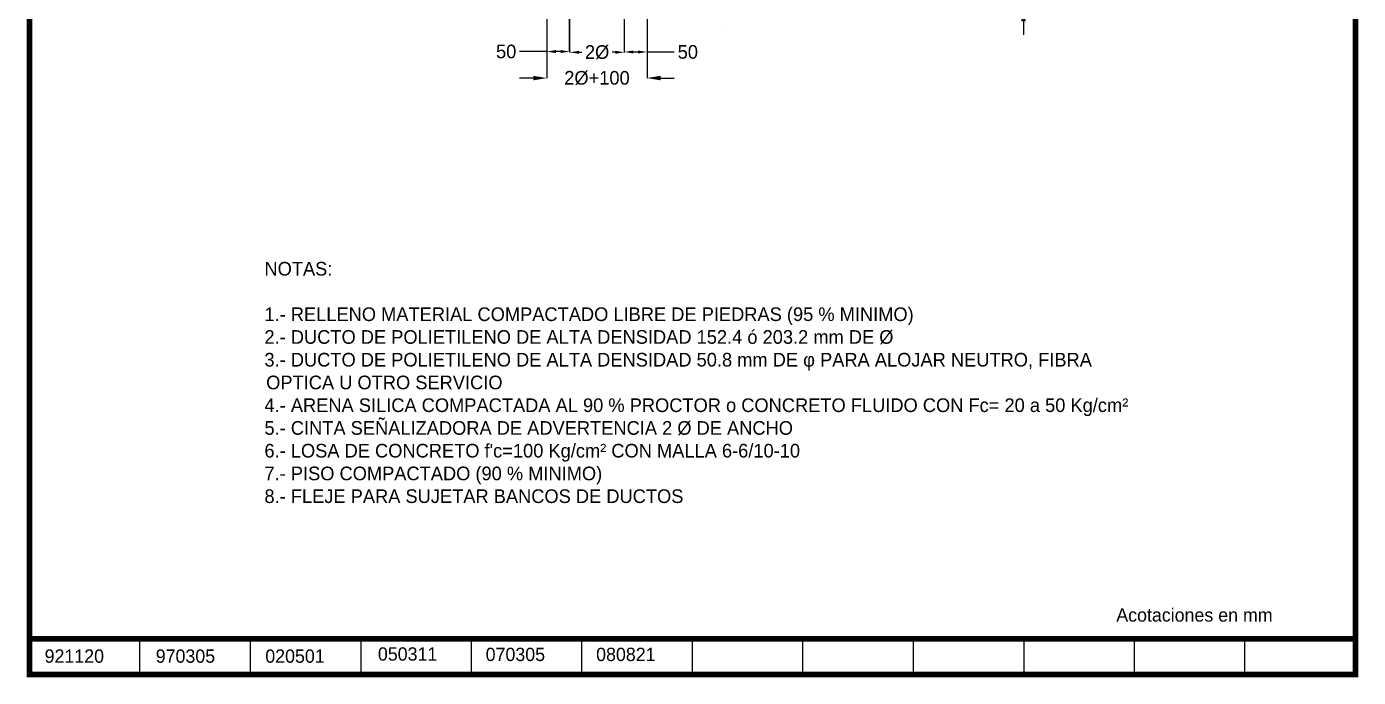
# Model space of a CAD drawing. Header units: inches. Extents: x -1525 to 1401, y 94 to 4201.
# Drawn here: x -1525 to 1401, y 94 to 1525 of the extents above; entities that cross this region are included whole.
import ezdxf

# ---------------------------------------------------------------- set-up
doc = ezdxf.new("R2010")
doc.units = ezdxf.units.IN
doc.header["$MEASUREMENT"] = 0
doc.layers.get('0').update_dxf_attribs({"color": 3})
doc.layers.get('Defpoints').update_dxf_attribs({"color": 50})
for name, color, linetype in [('Cinta', 52, 'Continuous'), ('Dimensiones', 7, 'Continuous'), ('Marco', 7, 'Continuous'), ('Textos', 7, 'Continuous')]:
    doc.layers.add(name, color=color, linetype=linetype)
doc.styles.get("Standard").update_dxf_attribs({"font": ''})
doc.styles.get('Standard').set_extended_font_data('Zurich Ex BT')
doc.dimstyles.get("Standard").update_dxf_attribs({"dimtxt": 9, "dimasz": 30, "dimexe": 0.18, "dimexo": 0.0625, "dimgap": 2, "dimtad": 0, "dimtih": 1, "dimtoh": 1, "dimdec": 0, "dimzin": 0, "dimdsep": 46, "dimtxsty": 'Standard', "dimcen": 0.09, "dimadec": 0, "dimazin": 0, "dimtfac": 1, "dimtdec": 0, "dimtofl": 0, "dimtmove": 0, "dimatfit": 3, "dimfxl": 0, "dimtolj": 1, "dimtzin": 0, "dimarcsym": 0})

# ---------------------------------------------------------------- blocks, each defined once
blk = doc.blocks.new('FECHA')
for s, p in [('921120', (14.8, 11.5)), ('970305', (123.3, 11.5)), ('020501', (230.3, 11.5))]:
    blk.add_text(s, height=13).set_placement(p)
blk = doc.blocks.new('*D4')
at = {"layer": 'Defpoints', "color": 0}
for p in [(13.5, 1616.3), (-161.8, 1566.3), (665.5, 1566.3)]:
    blk.add_point(p, dxfattribs=at)
at = {"layer": 'Dimensiones', "color": 0, "lineweight": -2}
for p, q in [((665.5, 1646.3), (665.5, 1676.3)), ((13.5, 1616.3), (665.7, 1616.3)), ((-161.7, 1566.3), (665.7, 1566.3)), ((665.5, 1536.3), (665.5, 1506.3))]:
    blk.add_line(p, q, dxfattribs=at)
at = {"layer": 'Dimensiones', "color": 0}
for points in [[(660.5, 1646.3), (670.5, 1646.3), (665.5, 1616.3)], [(660.5, 1536.3), (670.5, 1536.3), (665.5, 1566.3)]]:
    blk.add_solid(points, dxfattribs=at)
at = {"layer": 'Dimensiones', "color": 0, "insert": (665.5, 1591.3), "char_height": 30, "attachment_point": 5}
blk.add_mtext('\\A1;50', dxfattribs=at)
blk = doc.blocks.new('*D5')
at = {"layer": 'Defpoints', "color": 0}
for p in [(-211.7, 1636.5), (-161.8, 1636.5), (-211.7, 1468.8)]:
    blk.add_point(p, dxfattribs=at)
at = {"layer": 'Dimensiones', "color": 0, "lineweight": -2}
for p, q in [((-211.7, 1636.5), (-211.7, 1468.6)), ((-161.8, 1636.5), (-161.8, 1468.6)), ((-191.7, 1468.8), (-181.8, 1468.8)), ((-161.8, 1468.8), (-101.8, 1468.8))]:
    blk.add_line(p, q, dxfattribs=at)
at = {"layer": 'Dimensiones', "color": 0}
for points in [[(-191.7, 1472.1), (-191.7, 1465.5), (-211.7, 1468.8)], [(-181.8, 1472.1), (-181.8, 1465.5), (-161.8, 1468.8)]]:
    blk.add_solid(points, dxfattribs=at)
at = {"layer": 'Dimensiones', "color": 0, "insert": (-72.2, 1468.8), "char_height": 30, "attachment_point": 5}
blk.add_mtext('\\A1;50', dxfattribs=at)
blk = doc.blocks.new('*D8')
at = {"layer": 'Defpoints', "color": 0}
for p in [(-331.9, 1632.8), (-381.8, 1562.6), (-381.8, 1469.7)]:
    blk.add_point(p, dxfattribs=at)
at = {"layer": 'Dimensiones', "color": 0, "lineweight": -2}
for p, q in [((-331.9, 1632.7), (-331.9, 1469.5)), ((-381.8, 1562.6), (-381.8, 1469.5)), ((-381.8, 1469.7), (-441.8, 1469.7)), ((-351.9, 1469.7), (-361.8, 1469.7))]:
    blk.add_line(p, q, dxfattribs=at)
at = {"layer": 'Dimensiones', "color": 0}
for points in [[(-361.8, 1473), (-361.8, 1466.3), (-381.8, 1469.7)], [(-351.9, 1473), (-351.9, 1466.3), (-331.9, 1469.7)]]:
    blk.add_solid(points, dxfattribs=at)
at = {"layer": 'Dimensiones', "color": 0, "insert": (-471.3, 1469.7), "char_height": 30, "attachment_point": 5}
blk.add_mtext('\\A1;50', dxfattribs=at)
blk = doc.blocks.new('*D12')
at = {"layer": 'Defpoints', "color": 0}
for p in [(-381.8, 1422.4), (-161.8, 1422.4), (-161.8, 1411.4)]:
    blk.add_point(p, dxfattribs=at)
at = {"layer": 'Dimensiones', "color": 0, "lineweight": -2}
for p, q in [((-411.8, 1411.4), (-441.8, 1411.4)), ((-381.8, 1422.3), (-381.8, 1411.2)), ((-161.8, 1422.3), (-161.8, 1411.2)), ((-131.8, 1411.4), (-101.8, 1411.4))]:
    blk.add_line(p, q, dxfattribs=at)
at = {"layer": 'Dimensiones', "color": 0}
for points in [[(-411.8, 1416.4), (-411.8, 1406.4), (-381.8, 1411.4)], [(-131.8, 1416.4), (-131.8, 1406.4), (-161.8, 1411.4)]]:
    blk.add_solid(points, dxfattribs=at)
at = {"layer": 'Dimensiones', "color": 0, "insert": (-271.8, 1411.4), "char_height": 30, "attachment_point": 5}
blk.add_mtext('\\A1;2Ø+100', dxfattribs=at)
blk = doc.blocks.new('*D13')
at = {"layer": 'Defpoints', "color": 0}
for p in [(-331.4, 1469.8), (-211.7, 1469.8), (-211.7, 1468.1)]:
    blk.add_point(p, dxfattribs=at)
at = {"layer": 'Dimensiones', "color": 0, "lineweight": -2}
for p, q in [((-331.4, 1469.7), (-331.4, 1467.9)), ((-311.4, 1468.1), (-304.8, 1468.1)), ((-231.7, 1468.1), (-238.3, 1468.1)), ((-211.7, 1469.7), (-211.7, 1467.9))]:
    blk.add_line(p, q, dxfattribs=at)
at = {"layer": 'Dimensiones', "color": 0}
for points in [[(-311.4, 1471.4), (-311.4, 1464.7), (-331.4, 1468.1)], [(-231.7, 1471.4), (-231.7, 1464.7), (-211.7, 1468.1)]]:
    blk.add_solid(points, dxfattribs=at)
at = {"layer": 'Dimensiones', "color": 0, "insert": (-271.5, 1468.1), "char_height": 30, "attachment_point": 5}
blk.add_mtext('\\A1;2Ø', dxfattribs=at)
blk = doc.blocks.new('MARCO')
at = {"layer": 'Marco'}
for p, q in [((107.9, 0), (107.9, 35)), ((215.8, 0), (215.8, 35)), ((323.8, 0), (323.8, 35)), ((431.7, 0), (431.7, 35)), ((539.6, 0), (539.6, 35)), ((647.5, 0), (647.5, 35)), ((755.4, 0), (755.4, 35)), ((863.3, 0), (863.3, 35)), ((971.3, 0), (971.3, 35)), ((1079.2, 0), (1079.2, 35)), ((1187.1, 0), (1187.1, 35))]:
    blk.add_line(p, q, dxfattribs=at)
at = {"layer": 'Marco', "const_width": 5.6}
blk.add_lwpolyline([(0, 0), (0, 1820), (1295, 1820), (1295, 0)], close=True, dxfattribs=at)
blk.add_lwpolyline([(1295, 35), (0, 35)], dxfattribs=at)
blk = doc.blocks.new('Marco y Logo')
at = {"xscale": 2.25, "yscale": 2.25, "zscale": 2.25}
blk.add_blockref('MARCO', (-1518.8, 100), dxfattribs=at)

msp = doc.modelspace()

# ---------------------------------------------------------------- linework, layer by layer
msp.add_line((8.7, 1516.3), (8.5, 1516.3))
at = {"layer": 'Dimensiones'}
for p, q in [((-331.9, 1469.6), (-331.9, 1636.5)), ((-381.8, 1516.3), (-381.8, 1422.2)), ((-161.8, 1516.3), (-161.8, 1422.2))]:
    msp.add_line(p, q, dxfattribs=at)

# ---------------------------------------------------------------- block references
msp.add_blockref('Marco y Logo', (0, 0), dxfattribs=at)
at = {"layer": 'Marco', "xscale": 2.25, "yscale": 2.25, "zscale": 2.25}
msp.add_blockref('FECHA', (-1518.8, 100), dxfattribs=at)

# ---------------------------------------------------------------- texts
at = {"layer": 'Cinta', "color": 0, "insert": (-1002.5, 1007.2), "char_height": 30, "width": 1838.509, "attachment_point": 1}
msp.add_mtext("NOTAS:\\P\\P1.- RELLENO MATERIAL COMPACTADO LIBRE DE PIEDRAS (95 % MINIMO)\\P2.- DUCTO DE POLIETILENO DE ALTA DENSIDAD 152.4 ó 203.2 mm DE Ø\\P\\pi-3.828,l3.828;3.- DUCTO DE POLIETILENO DE ALTA DENSIDAD 50.8 mm DE {\\fSymbol|b0|i0|c2|p18;f }PARA ALOJAR NEUTRO, FIBRA OPTICA U OTRO SERVICIO{\\fSymbol|b0|i0|c2|p18;\\P\\pi0,l0;}4.- ARENA SILICA COMPACTADA AL 90 % PROCTOR o CONCRETO FLUIDO CON Fc= 20 a 50 Kg/cm{\\fZurich BlkEx BT|b0|i0|c0|p32;²}\\P5.- CINTA SEÑALIZADORA DE ADVERTENCIA 2 Ø DE ANCHO\\P6.- LOSA DE CONCRETO f'c=100 Kg/cm{\\fZurich BlkEx BT|b0|i0|c0|p32;² }CON MALLA 6-6/10-10\\P7.- PISO COMPACTADO (90 % MINIMO)\\P8.- FLEJE PARA SUJETAR BANCOS DE DUCTOS", dxfattribs=at)
at = {"layer": 'Marco'}
for s, p in [('050311', (-753.2, 130.5)), ('070305', (-516.4, 129.6)), ('080821', (-273.6, 129.6))]:
    msp.add_text(s, height=29.25, dxfattribs=at).set_placement(p)
at = {"layer": 'Textos', "attachment_point": 1}
for s, insert, char_height, width in [('\\pi-3,l3;', (-719.8, 286.6), 22.89, 906.245), ('{\\fZurich BlkEx BT|b0|i0|c0|p34;Acotaciones en mm}', (869.4, 245.5), 29.25, 484)]:
    msp.add_mtext(s, dxfattribs=dict(at, insert=insert, char_height=char_height, width=width))

# ---------------------------------------------------------------- dimensions: what is measured, and where the dimension line sits
at = {"layer": 'Dimensiones'}
for base, p1, p2, angle, override, picture, middle in [((665.5, 1566.3), (13.5, 1616.3), (-161.8, 1566.3), 90, {"dimtxt": 30}, '*D4', (665.5, 1591.3)), ((-211.7, 1468.8), (-161.8, 1636.5), (-211.7, 1636.5), 180, {"dimtxt": 30, "dimasz": 20}, '*D5', (-72.2, 1468.8))]:
    dim = msp.add_linear_dim(base=base, p1=p1, p2=p2, angle=angle, dimstyle='Standard', override=override, dxfattribs=at)
    dim.commit()
    dim.dimension.update_dxf_attribs({"geometry": picture, "text_midpoint": middle, "dimtype": 160})
dim = msp.add_linear_dim(base=(-381.8, 1469.7), p1=(-331.9, 1632.8), p2=(-381.8, 1562.6), dimstyle='Standard', override={"dimtxt": 30, "dimasz": 20}, dxfattribs=at)
dim.commit()
dim.dimension.update_dxf_attribs({"geometry": '*D8', "text_midpoint": (-471.3, 1469.7), "dimtype": 160})
for base, p1, p2, text, override, picture, middle in [((-211.7, 1468.1), (-331.4, 1469.8), (-211.7, 1469.8), '2Ø', {"dimtxt": 30, "dimasz": 20}, '*D13', (-271.5, 1468.1)), ((-161.8, 1411.4), (-381.8, 1422.4), (-161.8, 1422.4), '2Ø+100', {"dimtxt": 30}, '*D12', (-271.8, 1411.4))]:
    dim = msp.add_linear_dim(base=base, p1=p1, p2=p2, text=text, dimstyle='Standard', override=override, dxfattribs=at)
    dim.commit()
    dim.dimension.update_dxf_attribs({"geometry": picture, "text_midpoint": middle, "dimtype": 160})

doc.saveas('drawing.dxf')
